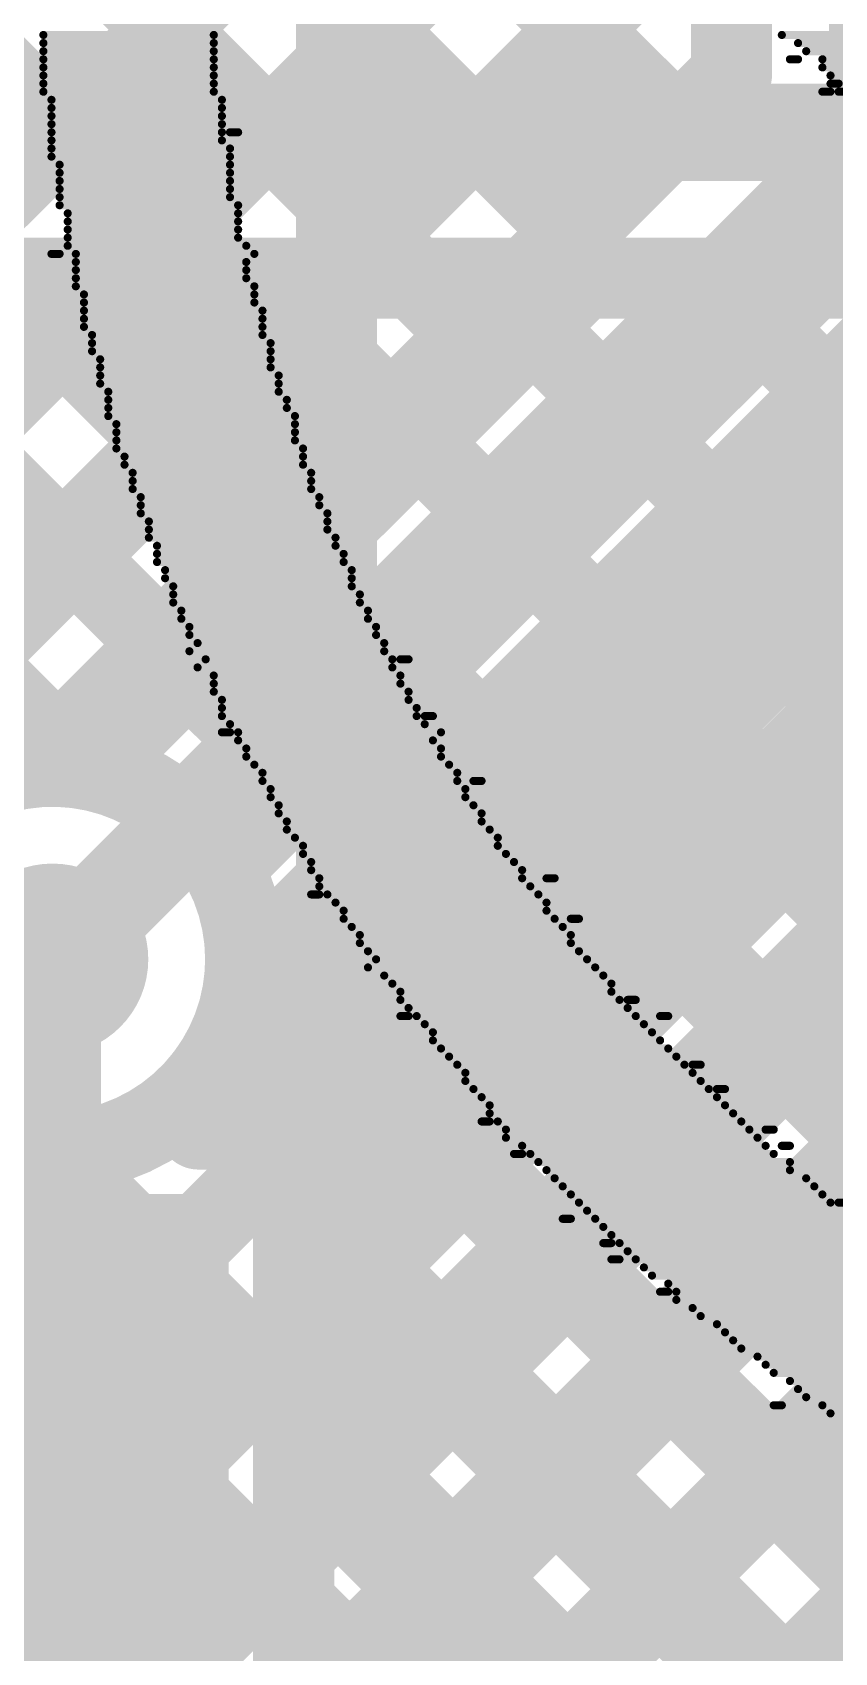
# Model space of a CAD drawing. Header units: millimetres. Extents: x -0.33 to 3.26, y -0.12 to 2.83.
# Drawn here: x 0.5497 to 0.6485, y 0.9025 to 1.1023 of the extents above; entities that cross this region are included whole.
import ezdxf

# ---------------------------------------------------------------- set-up
doc = ezdxf.new("R2010")
doc.units = ezdxf.units.MM
doc.header["$MEASUREMENT"] = 0
for name, color, linetype in [('BottomLayer', 5, 'Continuous'), ('BottomOverlay', 54, 'Continuous'), ('BottomPaste', 16, 'Continuous'), ('BottomSolder', 6, 'Continuous'), ('TopLayer', 1, 'Continuous'), ('TopOverlay', 2, 'Continuous'), ('ViaHoleLayer', 16, 'Continuous')]:
    doc.layers.add(name, color=color, linetype=linetype)

# ---------------------------------------------------------------- blocks, each defined once
blk = doc.blocks.new('PS2801C_1_F3_A_B_4')
at = {"layer": 'BottomLayer'}
blk.add_hatch(color=5, dxfattribs=at).paths.add_polyline_path([(0.23622, 0.06772), (0.31496, 0.06772), (0.31496, 0.03228), (0.23622, 0.03228)])
at = {"layer": 'BottomPaste'}
blk.add_hatch(color=16, dxfattribs=at).paths.add_polyline_path([(0.23622, 0.06772), (0.31496, 0.06772), (0.31496, 0.03228), (0.23622, 0.03228)])
at = {"layer": 'BottomSolder'}
blk.add_hatch(color=6, dxfattribs=at).paths.add_polyline_path([(0.23222, 0.07172), (0.31896, 0.07172), (0.31896, 0.02828), (0.23222, 0.02828)])
at = {"layer": 'BottomOverlay', "const_width": 0.01}
blk.add_lwpolyline([(0.259, 0.085), (0.017, 0.085)], dxfattribs=at)
at = {"layer": 'BottomOverlay', "const_width": 0.005}
blk.add_lwpolyline([(0.2565, 0.085, 1), (0.2615, 0.085, 1)], format="xyb", close=True, dxfattribs=at)

msp = doc.modelspace()

# ---------------------------------------------------------------- hatches: boundary and pattern name
at = {"layer": 'BottomLayer'}
h = msp.add_hatch(color=5, dxfattribs=at)
edge = h.paths.add_edge_path()
edge.add_arc((0.55212, 0.988), 0.01181, 0, 360)
at = {"layer": 'TopLayer'}
h = msp.add_hatch(color=1, dxfattribs=at)
edge = h.paths.add_edge_path()
edge.add_arc((0.55212, 0.988), 0.01181, 0, 360)
at = {"layer": 'ViaHoleLayer'}
h = msp.add_hatch(color=16, dxfattribs=at)
edge = h.paths.add_edge_path()
edge.add_arc((0.55212, 0.988), 0.00591, 0, 360)

# ---------------------------------------------------------------- linework, layer by layer
at = {"layer": 'BottomLayer'}
for points, const_width in [([(0.255, 1.09), (0.96554, 1.09)], 0.012), ([(0.44188, 1.072), (0.96554, 1.072)], 0.01), ([(0.48424, 0.96707), (0.58917, 1.072)], 0.01), ([(0.52038, 1.072), (0.74596, 0.84642)], 0.01), ([(0.53793, 1.04905), (0.56088, 1.072)], 0.01), ([(0.54866, 1.072), (0.7601, 0.86056)], 0.01), ([(0.5568, 1.01135), (0.61745, 1.072)], 0.01), ([(0.57012, 0.9681), (0.67402, 1.072)], 0.01), ([(0.57307, 0.99933), (0.64574, 1.072)], 0.01), ([(0.57662, 0.83318), (0.81544, 1.072)], 0.01), ([(0.57695, 1.072), (0.77425, 0.8747)], 0.01), ([(0.58184, 0.89497), (0.75887, 1.072)], 0.01), ([(0.58184, 0.92325), (0.73059, 1.072)], 0.01), ([(0.58184, 0.95153), (0.7023, 1.072)], 0.01), ([(0.58184, 0.86668), (0.78716, 1.072)], 0.01), ([(0.60523, 1.072), (0.78839, 0.88884)], 0.01), ([(0.63352, 1.072), (0.80253, 0.90299)], 0.01), ([(0.53455, 1.02955), (0.55228, 1.01181)], 0.01), ([(0.55212, 0.9157), (0.55212, 0.988)], 0.012), ([(0.57593, 0.98816), (0.73182, 0.83227)], 0.01), ([(0.57012, 0.96707), (0.57012, 0.97241)], 0.01), ([(0.57012, 0.96707), (0.58184, 0.96707)], 0.01), ([(0.58184, 0.86432), (0.58184, 0.96707)], 0.01), ([(0.58184, 0.95397), (0.71768, 0.81813)], 0.01), ([(0.58184, 0.92569), (0.70353, 0.80399)], 0.01), ([(0.55212, 0.84179), (0.55212, 0.9157)], 0.025)]:
    msp.add_lwpolyline(points, dxfattribs=dict(at, const_width=const_width))
for points, const_width in [([(0.54616, 1.072, 1), (0.55116, 1.072, 1)], 0.005), ([(0.55838, 1.072, 1), (0.56338, 1.072, 1)], 0.005), ([(0.57445, 1.072, 1), (0.57945, 1.072, 1)], 0.005), ([(0.58667, 1.072, 1), (0.59167, 1.072, 1)], 0.005), ([(0.60273, 1.072, 1), (0.60773, 1.072, 1)], 0.005), ([(0.61495, 1.072, 1), (0.61995, 1.072, 1)], 0.005), ([(0.63102, 1.072, 1), (0.63602, 1.072, 1)], 0.005), ([(0.64324, 1.072, 1), (0.64824, 1.072, 1)], 0.005), ([(0.54978, 1.01181, 1), (0.55478, 1.01181, 1)], 0.005), ([(0.5543, 1.01135, 1), (0.5593, 1.01135, 1)], 0.005), ([(0.57057, 0.99933, 1), (0.57557, 0.99933, 1)], 0.005), ([(0.54912, 0.988, 1), (0.55512, 0.988, 1)], 0.006), ([(0.57343, 0.98816, 1), (0.57843, 0.98816, 1)], 0.005), ([(0.57343, 0.988, 1), (0.57843, 0.988, 1)], 0.005), ([(0.57343, 0.988, 1), (0.57843, 0.988, 1)], 0.005), ([(0.56762, 0.97241, 1), (0.57262, 0.97241, 1)], 0.005), ([(0.56762, 0.97241, 1), (0.57262, 0.97241, 1)], 0.005), ([(0.56762, 0.9681, 1), (0.57262, 0.9681, 1)], 0.005), ([(0.56762, 0.96707, 1), (0.57262, 0.96707, 1)], 0.005), ([(0.56762, 0.96707, 1), (0.57262, 0.96707, 1)], 0.005), ([(0.57934, 0.96707, 1), (0.58434, 0.96707, 1)], 0.005), ([(0.57934, 0.96707, 1), (0.58434, 0.96707, 1)], 0.005), ([(0.57934, 0.95397, 1), (0.58434, 0.95397, 1)], 0.005), ([(0.57934, 0.95153, 1), (0.58434, 0.95153, 1)], 0.005), ([(0.57934, 0.92569, 1), (0.58434, 0.92569, 1)], 0.005), ([(0.54587, 0.9157, 1), (0.55837, 0.9157, 1)], 0.0125), ([(0.57934, 0.92325, 1), (0.58434, 0.92325, 1)], 0.005), ([(0.54912, 0.9157, 1), (0.55512, 0.9157, 1)], 0.006)]:
    msp.add_lwpolyline(points, format="xyb", close=True, dxfattribs=dict(at, const_width=const_width))
at = {"layer": 'BottomLayer', "const_width": 0.01}
for points in [[(0.53412, 0.97241, -1.440035), (0.57593, 0.988)], [(0.57593, 0.988, -0.18034), (0.57012, 0.97241)]]:
    msp.add_lwpolyline(points, format="xyb", dxfattribs=at)
at = {"layer": 'TopLayer'}
for points, const_width in [([(0.6538, 1.08967), (0.6538, 1.4903)], 0.012), ([(0.6358, 1.09713), (0.6358, 1.47471)], 0.01), ([(0.57575, 0.98504), (0.923, 1.33229)], 0.01), ([(0.502, 0.88584), (0.923, 1.30684)], 0.01), ([(0.502, 0.86038), (0.923, 1.28138)], 0.01), ([(0.502, 0.83493), (0.923, 1.25593)], 0.01), ([(0.502, 0.80947), (0.923, 1.23047)], 0.01), ([(0.502, 0.78401), (0.923, 1.20501)], 0.01), ([(0.5329, 1.09493), (0.6358, 1.19782)], 0.01), ([(0.5329, 1.18675), (0.62916, 1.09049)], 0.01), ([(0.502, 0.75856), (0.92752, 1.18407)], 0.01), ([(0.5329, 1.06947), (0.6358, 1.17237)], 0.01), ([(0.5329, 1.16129), (0.61643, 1.07777)], 0.01), ([(0.53793, 1.04905), (0.6358, 1.14691)], 0.01), ([(0.5329, 1.13584), (0.6037, 1.06504)], 0.01), ([(0.502, 0.98766), (0.6358, 1.12146)], 0.01), ([(0.5329, 1.11038), (0.59098, 1.05231)], 0.01), ([(0.55042, 1.01175), (0.6358, 1.09713)], 0.01), ([(0.55212, 0.988), (0.6538, 1.08967)], 0.012), ([(0.5329, 1.08493), (0.57825, 1.03958)], 0.01), ([(0.57587, 0.98629), (0.6665, 1.07692)], 0.01), ([(0.5329, 1.05947), (0.56552, 1.02685)], 0.01), ([(0.64189, 1.05231), (1.0657, 0.6285)], 0.01), ([(0.62916, 1.03958), (1.04024, 0.6285)], 0.01), ([(0.53563, 1.03129), (0.55279, 1.01413)], 0.01), ([(0.61643, 1.02685), (1.01479, 0.6285)], 0.01), ([(0.6037, 1.01413), (0.98933, 0.6285)], 0.01), ([(0.59098, 1.0014), (0.96387, 0.6285)], 0.01), ([(0.502, 0.98855), (0.86205, 0.6285)], 0.01), ([(0.57825, 0.98867), (0.93842, 0.6285)], 0.01), ([(0.56962, 0.97185), (0.91296, 0.6285)], 0.01), ([(0.502, 0.91129), (0.55508, 0.96437)], 0.01), ([(0.55182, 0.96419), (0.88751, 0.6285)], 0.01), ([(0.502, 0.96309), (0.84229, 0.6228)], 0.01)]:
    msp.add_lwpolyline(points, dxfattribs=dict(at, const_width=const_width))
for points, const_width in [([(0.6333, 1.09713, 1), (0.6383, 1.09713, 1)], 0.005), ([(0.6333, 1.09713, 1), (0.6383, 1.09713, 1)], 0.005), ([(0.62666, 1.09049, 1), (0.63166, 1.09049, 1)], 0.005), ([(0.6508, 1.08967, 1), (0.6568, 1.08967, 1)], 0.006), ([(0.6508, 1.08967, 1), (0.6568, 1.08967, 1)], 0.006), ([(0.61393, 1.07777, 1), (0.61893, 1.07777, 1)], 0.005), ([(0.6012, 1.06504, 1), (0.6062, 1.06504, 1)], 0.005), ([(0.58848, 1.05231, 1), (0.59348, 1.05231, 1)], 0.005), ([(0.63939, 1.05231, 1), (0.64439, 1.05231, 1)], 0.005), ([(0.57575, 1.03958, 1), (0.58075, 1.03958, 1)], 0.005), ([(0.62666, 1.03958, 1), (0.63166, 1.03958, 1)], 0.005), ([(0.56302, 1.02685, 1), (0.56802, 1.02685, 1)], 0.005), ([(0.61393, 1.02685, 1), (0.61893, 1.02685, 1)], 0.005), ([(0.55029, 1.01413, 1), (0.55529, 1.01413, 1)], 0.005), ([(0.6012, 1.01413, 1), (0.6062, 1.01413, 1)], 0.005), ([(0.54792, 1.01175, 1), (0.55292, 1.01175, 1)], 0.005), ([(0.54792, 1.01175, 1), (0.55292, 1.01175, 1)], 0.005), ([(0.58848, 1.0014, 1), (0.59348, 1.0014, 1)], 0.005), ([(0.54912, 0.988, 1), (0.55512, 0.988, 1)], 0.006), ([(0.57575, 0.98867, 1), (0.58075, 0.98867, 1)], 0.005), ([(0.57337, 0.98629, 1), (0.57837, 0.98629, 1)], 0.005), ([(0.57337, 0.98629, 1), (0.57837, 0.98629, 1)], 0.005), ([(0.57325, 0.98504, 1), (0.57825, 0.98504, 1)], 0.005), ([(0.56712, 0.97185, 1), (0.57212, 0.97185, 1)], 0.005), ([(0.54932, 0.96419, 1), (0.55432, 0.96419, 1)], 0.005), ([(0.55258, 0.96437, 1), (0.55758, 0.96437, 1)], 0.005)]:
    msp.add_lwpolyline(points, format="xyb", close=True, dxfattribs=dict(at, const_width=const_width))
at = {"layer": 'TopLayer', "const_width": 0.01}
msp.add_lwpolyline([(0.57587, 0.98629, -2.1888), (0.55042, 1.01175)], format="xyb", dxfattribs=at)
at = {"layer": 'TopOverlay', "const_width": 0.001}
for points in [[(0.551, 1.102), (0.572, 1.102)], [(0.551, 1.101), (0.572, 1.101)], [(0.642, 1.102), (0.801, 1.102)], [(0.644, 1.101), (0.801, 1.101)], [(0.551, 1.1), (0.572, 1.1)], [(0.551, 1.099), (0.572, 1.099)], [(0.643, 1.099), (0.644, 1.099)], [(0.645, 1.1), (0.8, 1.1)], [(0.647, 1.099), (0.799, 1.099)], [(0.551, 1.098), (0.572, 1.098)], [(0.551, 1.097), (0.572, 1.097)], [(0.647, 1.098), (0.798, 1.098)], [(0.648, 1.097), (0.798, 1.097)], [(0.551, 1.096), (0.572, 1.096)], [(0.551, 1.095), (0.572, 1.095)], [(0.647, 1.095), (0.648, 1.095)], [(0.648, 1.096), (0.649, 1.096)], [(0.649, 1.095), (0.65, 1.095)], [(0.552, 1.094), (0.573, 1.094)], [(0.552, 1.093), (0.573, 1.093)], [(0.552, 1.092), (0.573, 1.092)], [(0.552, 1.091), (0.573, 1.091)], [(0.552, 1.09), (0.573, 1.09)], [(0.552, 1.089), (0.573, 1.089)], [(0.574, 1.09), (0.575, 1.09)], [(0.552, 1.088), (0.574, 1.088)], [(0.552, 1.087), (0.574, 1.087)], [(0.553, 1.086), (0.574, 1.086)], [(0.553, 1.085), (0.574, 1.085)], [(0.553, 1.084), (0.574, 1.084)], [(0.553, 1.083), (0.574, 1.083)], [(0.553, 1.082), (0.574, 1.082)], [(0.553, 1.081), (0.575, 1.081)], [(0.554, 1.08), (0.575, 1.08)], [(0.554, 1.079), (0.575, 1.079)], [(0.554, 1.078), (0.575, 1.078)], [(0.554, 1.077), (0.575, 1.077)], [(0.552, 1.075), (0.553, 1.075)], [(0.554, 1.076), (0.576, 1.076)], [(0.555, 1.075), (0.577, 1.075)], [(0.555, 1.074), (0.576, 1.074)], [(0.555, 1.073), (0.576, 1.073)], [(0.555, 1.072), (0.576, 1.072)], [(0.555, 1.071), (0.577, 1.071)], [(0.556, 1.07), (0.577, 1.07)], [(0.556, 1.069), (0.577, 1.069)], [(0.556, 1.068), (0.578, 1.068)], [(0.556, 1.067), (0.578, 1.067)], [(0.556, 1.066), (0.578, 1.066)], [(0.557, 1.065), (0.578, 1.065)], [(0.557, 1.064), (0.579, 1.064)], [(0.557, 1.063), (0.579, 1.063)], [(0.558, 1.062), (0.579, 1.062)], [(0.558, 1.061), (0.579, 1.061)], [(0.558, 1.06), (0.58, 1.06)], [(0.558, 1.059), (0.58, 1.059)], [(0.559, 1.058), (0.58, 1.058)], [(0.559, 1.057), (0.581, 1.057)], [(0.559, 1.056), (0.581, 1.056)], [(0.559, 1.055), (0.582, 1.055)], [(0.56, 1.054), (0.582, 1.054)], [(0.56, 1.053), (0.582, 1.053)], [(0.56, 1.052), (0.582, 1.052)], [(0.56, 1.051), (0.583, 1.051)], [(0.561, 1.05), (0.583, 1.05)], [(0.561, 1.049), (0.583, 1.049)], [(0.562, 1.048), (0.584, 1.048)], [(0.562, 1.047), (0.584, 1.047)], [(0.562, 1.046), (0.584, 1.046)], [(0.563, 1.045), (0.585, 1.045)], [(0.563, 1.044), (0.585, 1.044)], [(0.563, 1.043), (0.586, 1.043)], [(0.564, 1.042), (0.586, 1.042)], [(0.564, 1.041), (0.586, 1.041)], [(0.564, 1.04), (0.587, 1.04)], [(0.565, 1.039), (0.587, 1.039)], [(0.565, 1.038), (0.588, 1.038)], [(0.565, 1.037), (0.588, 1.037)], [(0.566, 1.036), (0.589, 1.036)], [(0.566, 1.035), (0.589, 1.035)], [(0.567, 1.034), (0.589, 1.034)], [(0.567, 1.033), (0.59, 1.033)], [(0.567, 1.032), (0.59, 1.032)], [(0.568, 1.031), (0.591, 1.031)], [(0.568, 1.03), (0.591, 1.03)], [(0.569, 1.029), (0.592, 1.029)], [(0.569, 1.028), (0.592, 1.028)], [(0.57, 1.027), (0.593, 1.027)], [(0.569, 1.026), (0.593, 1.026)], [(0.571, 1.025), (0.594, 1.025)], [(0.595, 1.025), (0.596, 1.025)], [(0.57, 1.024), (0.594, 1.024)], [(0.572, 1.023), (0.595, 1.023)], [(0.572, 1.022), (0.595, 1.022)], [(0.572, 1.021), (0.596, 1.021)], [(0.573, 1.02), (0.596, 1.02)], [(0.573, 1.019), (0.597, 1.019)], [(0.573, 1.018), (0.597, 1.018)], [(0.574, 1.017), (0.598, 1.017)], [(0.598, 1.018), (0.599, 1.018)], [(0.573, 1.016), (0.574, 1.016)], [(0.575, 1.016), (0.6, 1.016)], [(0.575, 1.015), (0.599, 1.015)], [(0.576, 1.014), (0.6, 1.014)], [(0.576, 1.013), (0.6, 1.013)], [(0.577, 1.012), (0.601, 1.012)], [(0.578, 1.011), (0.602, 1.011)], [(0.578, 1.01), (0.602, 1.01)], [(0.579, 1.009), (0.603, 1.009)], [(0.604, 1.01), (0.605, 1.01)], [(0.579, 1.008), (0.603, 1.008)], [(0.58, 1.007), (0.604, 1.007)], [(0.58, 1.006), (0.605, 1.006)], [(0.581, 1.005), (0.605, 1.005)], [(0.581, 1.004), (0.606, 1.004)], [(0.582, 1.003), (0.607, 1.003)], [(0.583, 1.002), (0.607, 1.002)], [(0.583, 1.001), (0.608, 1.001)], [(0.584, 1), (0.609, 1)], [(0.584, 0.999), (0.61, 0.999)], [(0.585, 0.998), (0.61, 0.998)], [(0.585, 0.997), (0.611, 0.997)], [(0.613, 0.998), (0.614, 0.998)], [(0.584, 0.996), (0.585, 0.996)], [(0.586, 0.996), (0.612, 0.996)], [(0.587, 0.995), (0.613, 0.995)], [(0.588, 0.994), (0.613, 0.994)], [(0.588, 0.993), (0.614, 0.993)], [(0.616, 0.993), (0.617, 0.993)], [(0.589, 0.992), (0.615, 0.992)], [(0.59, 0.991), (0.616, 0.991)], [(0.59, 0.99), (0.616, 0.99)], [(0.591, 0.989), (0.617, 0.989)], [(0.591, 0.987), (0.619, 0.987)], [(0.592, 0.988), (0.618, 0.988)], [(0.593, 0.986), (0.62, 0.986)], [(0.594, 0.985), (0.621, 0.985)], [(0.595, 0.984), (0.621, 0.984)], [(0.595, 0.983), (0.622, 0.983)], [(0.623, 0.983), (0.624, 0.983)], [(0.595, 0.981), (0.596, 0.981)], [(0.596, 0.982), (0.623, 0.982)], [(0.597, 0.981), (0.624, 0.981)], [(0.627, 0.981), (0.628, 0.981)], [(0.598, 0.98), (0.625, 0.98)], [(0.599, 0.979), (0.626, 0.979)], [(0.599, 0.978), (0.627, 0.978)], [(0.6, 0.977), (0.628, 0.977)], [(0.601, 0.976), (0.629, 0.976)], [(0.602, 0.975), (0.63, 0.975)], [(0.631, 0.975), (0.632, 0.975)], [(0.603, 0.974), (0.631, 0.974)], [(0.603, 0.973), (0.632, 0.973)], [(0.604, 0.972), (0.633, 0.972)], [(0.605, 0.971), (0.634, 0.971)], [(0.634, 0.972), (0.635, 0.972)], [(0.606, 0.97), (0.635, 0.97)], [(0.606, 0.969), (0.636, 0.969)], [(0.605, 0.968), (0.606, 0.968)], [(0.607, 0.968), (0.637, 0.968)], [(0.608, 0.967), (0.638, 0.967)], [(0.64, 0.967), (0.641, 0.967)], [(0.608, 0.966), (0.639, 0.966)], [(0.61, 0.965), (0.64, 0.965)], [(0.642, 0.965), (0.643, 0.965)], [(0.609, 0.964), (0.61, 0.964)], [(0.611, 0.964), (0.641, 0.964)], [(0.612, 0.963), (0.643, 0.963)], [(0.613, 0.962), (0.643, 0.962)], [(0.614, 0.961), (0.645, 0.961)], [(0.615, 0.96), (0.646, 0.96)], [(0.616, 0.959), (0.647, 0.959)], [(0.617, 0.958), (0.648, 0.958)], [(0.618, 0.957), (0.65, 0.957)], [(0.649, 0.958), (0.65, 0.958)], [(0.615, 0.956), (0.616, 0.956)], [(0.619, 0.956), (0.651, 0.956)], [(0.62, 0.955), (0.652, 0.955)], [(0.62, 0.953), (0.621, 0.953)], [(0.621, 0.954), (0.654, 0.954)], [(0.622, 0.953), (0.655, 0.953)], [(0.621, 0.951), (0.622, 0.951)], [(0.623, 0.952), (0.656, 0.952)], [(0.624, 0.951), (0.658, 0.951)], [(0.625, 0.95), (0.659, 0.95)], [(0.626, 0.949), (0.66, 0.949)], [(0.627, 0.947), (0.628, 0.947)], [(0.628, 0.948), (0.662, 0.948)], [(0.629, 0.947), (0.663, 0.947)], [(0.629, 0.946), (0.665, 0.946)], [(0.631, 0.945), (0.667, 0.945)], [(0.632, 0.944), (0.669, 0.944)], [(0.634, 0.943), (0.67, 0.943)], [(0.635, 0.942), (0.671, 0.942)], [(0.636, 0.941), (0.673, 0.941)], [(0.637, 0.94), (0.675, 0.94)], [(0.639, 0.939), (0.677, 0.939)], [(0.64, 0.938), (0.678, 0.938)], [(0.641, 0.937), (0.68, 0.937)], [(0.643, 0.936), (0.683, 0.936)], [(0.644, 0.935), (0.684, 0.935)], [(0.641, 0.933), (0.642, 0.933)], [(0.645, 0.934), (0.686, 0.934)], [(0.647, 0.933), (0.688, 0.933)], [(0.648, 0.932), (0.69, 0.932)]]:
    msp.add_lwpolyline(points, dxfattribs=at)
at = {"layer": 'TopOverlay', "const_width": 0.0005}
for points in [[(0.55075, 1.102, 1), (0.55125, 1.102, 1)], [(0.55075, 1.101, 1), (0.55125, 1.101, 1)], [(0.57175, 1.102, 1), (0.57225, 1.102, 1)], [(0.57175, 1.101, 1), (0.57225, 1.101, 1)], [(0.64175, 1.102, 1), (0.64225, 1.102, 1)], [(0.64375, 1.101, 1), (0.64425, 1.101, 1)], [(0.55075, 1.1, 1), (0.55125, 1.1, 1)], [(0.55075, 1.099, 1), (0.55125, 1.099, 1)], [(0.57175, 1.1, 1), (0.57225, 1.1, 1)], [(0.57175, 1.099, 1), (0.57225, 1.099, 1)], [(0.64275, 1.099, 1), (0.64325, 1.099, 1)], [(0.64375, 1.099, 1), (0.64425, 1.099, 1)], [(0.64475, 1.1, 1), (0.64525, 1.1, 1)], [(0.64675, 1.099, 1), (0.64725, 1.099, 1)], [(0.55075, 1.098, 1), (0.55125, 1.098, 1)], [(0.55075, 1.097, 1), (0.55125, 1.097, 1)], [(0.57175, 1.098, 1), (0.57225, 1.098, 1)], [(0.57175, 1.097, 1), (0.57225, 1.097, 1)], [(0.64675, 1.098, 1), (0.64725, 1.098, 1)], [(0.64775, 1.097, 1), (0.64825, 1.097, 1)], [(0.55075, 1.096, 1), (0.55125, 1.096, 1)], [(0.55075, 1.095, 1), (0.55125, 1.095, 1)], [(0.57175, 1.096, 1), (0.57225, 1.096, 1)], [(0.57175, 1.095, 1), (0.57225, 1.095, 1)], [(0.64675, 1.095, 1), (0.64725, 1.095, 1)], [(0.64775, 1.096, 1), (0.64825, 1.096, 1)], [(0.64775, 1.095, 1), (0.64825, 1.095, 1)], [(0.64875, 1.096, 1), (0.64925, 1.096, 1)], [(0.64875, 1.095, 1), (0.64925, 1.095, 1)], [(0.55175, 1.094, 1), (0.55225, 1.094, 1)], [(0.55175, 1.093, 1), (0.55225, 1.093, 1)], [(0.57275, 1.094, 1), (0.57325, 1.094, 1)], [(0.57275, 1.093, 1), (0.57325, 1.093, 1)], [(0.55175, 1.092, 1), (0.55225, 1.092, 1)], [(0.55175, 1.091, 1), (0.55225, 1.091, 1)], [(0.57275, 1.092, 1), (0.57325, 1.092, 1)], [(0.57275, 1.091, 1), (0.57325, 1.091, 1)], [(0.55175, 1.09, 1), (0.55225, 1.09, 1)], [(0.55175, 1.089, 1), (0.55225, 1.089, 1)], [(0.57275, 1.09, 1), (0.57325, 1.09, 1)], [(0.57275, 1.089, 1), (0.57325, 1.089, 1)], [(0.57375, 1.09, 1), (0.57425, 1.09, 1)], [(0.57475, 1.09, 1), (0.57525, 1.09, 1)], [(0.55175, 1.088, 1), (0.55225, 1.088, 1)], [(0.55175, 1.087, 1), (0.55225, 1.087, 1)], [(0.57375, 1.088, 1), (0.57425, 1.088, 1)], [(0.57375, 1.087, 1), (0.57425, 1.087, 1)], [(0.55275, 1.086, 1), (0.55325, 1.086, 1)], [(0.55275, 1.085, 1), (0.55325, 1.085, 1)], [(0.57375, 1.086, 1), (0.57425, 1.086, 1)], [(0.57375, 1.085, 1), (0.57425, 1.085, 1)], [(0.55275, 1.084, 1), (0.55325, 1.084, 1)], [(0.55275, 1.083, 1), (0.55325, 1.083, 1)], [(0.57375, 1.084, 1), (0.57425, 1.084, 1)], [(0.57375, 1.083, 1), (0.57425, 1.083, 1)], [(0.55275, 1.082, 1), (0.55325, 1.082, 1)], [(0.55275, 1.081, 1), (0.55325, 1.081, 1)], [(0.57375, 1.082, 1), (0.57425, 1.082, 1)], [(0.57475, 1.081, 1), (0.57525, 1.081, 1)], [(0.55375, 1.08, 1), (0.55425, 1.08, 1)], [(0.55375, 1.079, 1), (0.55425, 1.079, 1)], [(0.57475, 1.08, 1), (0.57525, 1.08, 1)], [(0.57475, 1.079, 1), (0.57525, 1.079, 1)], [(0.55375, 1.078, 1), (0.55425, 1.078, 1)], [(0.55375, 1.077, 1), (0.55425, 1.077, 1)], [(0.57475, 1.078, 1), (0.57525, 1.078, 1)], [(0.57475, 1.077, 1), (0.57525, 1.077, 1)], [(0.55175, 1.075, 1), (0.55225, 1.075, 1)], [(0.55275, 1.075, 1), (0.55325, 1.075, 1)], [(0.55375, 1.076, 1), (0.55425, 1.076, 1)], [(0.55475, 1.075, 1), (0.55525, 1.075, 1)], [(0.57575, 1.076, 1), (0.57625, 1.076, 1)], [(0.57675, 1.075, 1), (0.57725, 1.075, 1)], [(0.55475, 1.074, 1), (0.55525, 1.074, 1)], [(0.55475, 1.073, 1), (0.55525, 1.073, 1)], [(0.57575, 1.074, 1), (0.57625, 1.074, 1)], [(0.57575, 1.073, 1), (0.57625, 1.073, 1)], [(0.55475, 1.072, 1), (0.55525, 1.072, 1)], [(0.55475, 1.071, 1), (0.55525, 1.071, 1)], [(0.57575, 1.072, 1), (0.57625, 1.072, 1)], [(0.57675, 1.071, 1), (0.57725, 1.071, 1)], [(0.55575, 1.07, 1), (0.55625, 1.07, 1)], [(0.55575, 1.069, 1), (0.55625, 1.069, 1)], [(0.57675, 1.07, 1), (0.57725, 1.07, 1)], [(0.57675, 1.069, 1), (0.57725, 1.069, 1)], [(0.55575, 1.068, 1), (0.55625, 1.068, 1)], [(0.55575, 1.067, 1), (0.55625, 1.067, 1)], [(0.57775, 1.068, 1), (0.57825, 1.068, 1)], [(0.57775, 1.067, 1), (0.57825, 1.067, 1)], [(0.55575, 1.066, 1), (0.55625, 1.066, 1)], [(0.55675, 1.065, 1), (0.55725, 1.065, 1)], [(0.57775, 1.066, 1), (0.57825, 1.066, 1)], [(0.57775, 1.065, 1), (0.57825, 1.065, 1)], [(0.55675, 1.064, 1), (0.55725, 1.064, 1)], [(0.55675, 1.063, 1), (0.55725, 1.063, 1)], [(0.57875, 1.064, 1), (0.57925, 1.064, 1)], [(0.57875, 1.063, 1), (0.57925, 1.063, 1)], [(0.55775, 1.062, 1), (0.55825, 1.062, 1)], [(0.55775, 1.061, 1), (0.55825, 1.061, 1)], [(0.57875, 1.062, 1), (0.57925, 1.062, 1)], [(0.57875, 1.061, 1), (0.57925, 1.061, 1)], [(0.55775, 1.06, 1), (0.55825, 1.06, 1)], [(0.55775, 1.059, 1), (0.55825, 1.059, 1)], [(0.57975, 1.06, 1), (0.58025, 1.06, 1)], [(0.57975, 1.059, 1), (0.58025, 1.059, 1)], [(0.55875, 1.058, 1), (0.55925, 1.058, 1)], [(0.55875, 1.057, 1), (0.55925, 1.057, 1)], [(0.57975, 1.058, 1), (0.58025, 1.058, 1)], [(0.58075, 1.057, 1), (0.58125, 1.057, 1)], [(0.55875, 1.056, 1), (0.55925, 1.056, 1)], [(0.55875, 1.055, 1), (0.55925, 1.055, 1)], [(0.58075, 1.056, 1), (0.58125, 1.056, 1)], [(0.58175, 1.055, 1), (0.58225, 1.055, 1)], [(0.55975, 1.054, 1), (0.56025, 1.054, 1)], [(0.55975, 1.053, 1), (0.56025, 1.053, 1)], [(0.58175, 1.054, 1), (0.58225, 1.054, 1)], [(0.58175, 1.053, 1), (0.58225, 1.053, 1)], [(0.55975, 1.052, 1), (0.56025, 1.052, 1)], [(0.55975, 1.051, 1), (0.56025, 1.051, 1)], [(0.58175, 1.052, 1), (0.58225, 1.052, 1)], [(0.58275, 1.051, 1), (0.58325, 1.051, 1)], [(0.56075, 1.05, 1), (0.56125, 1.05, 1)], [(0.56075, 1.049, 1), (0.56125, 1.049, 1)], [(0.58275, 1.05, 1), (0.58325, 1.05, 1)], [(0.58275, 1.049, 1), (0.58325, 1.049, 1)], [(0.56175, 1.048, 1), (0.56225, 1.048, 1)], [(0.56175, 1.047, 1), (0.56225, 1.047, 1)], [(0.58375, 1.048, 1), (0.58425, 1.048, 1)], [(0.58375, 1.047, 1), (0.58425, 1.047, 1)], [(0.56175, 1.046, 1), (0.56225, 1.046, 1)], [(0.56275, 1.045, 1), (0.56325, 1.045, 1)], [(0.58375, 1.046, 1), (0.58425, 1.046, 1)], [(0.58475, 1.045, 1), (0.58525, 1.045, 1)], [(0.56275, 1.044, 1), (0.56325, 1.044, 1)], [(0.56275, 1.043, 1), (0.56325, 1.043, 1)], [(0.58475, 1.044, 1), (0.58525, 1.044, 1)], [(0.58575, 1.043, 1), (0.58625, 1.043, 1)], [(0.56375, 1.042, 1), (0.56425, 1.042, 1)], [(0.56375, 1.041, 1), (0.56425, 1.041, 1)], [(0.58575, 1.042, 1), (0.58625, 1.042, 1)], [(0.58575, 1.041, 1), (0.58625, 1.041, 1)], [(0.56375, 1.04, 1), (0.56425, 1.04, 1)], [(0.56475, 1.039, 1), (0.56525, 1.039, 1)], [(0.58675, 1.04, 1), (0.58725, 1.04, 1)], [(0.58675, 1.039, 1), (0.58725, 1.039, 1)], [(0.56475, 1.038, 1), (0.56525, 1.038, 1)], [(0.56475, 1.037, 1), (0.56525, 1.037, 1)], [(0.58775, 1.038, 1), (0.58825, 1.038, 1)], [(0.58775, 1.037, 1), (0.58825, 1.037, 1)], [(0.56575, 1.036, 1), (0.56625, 1.036, 1)], [(0.56575, 1.035, 1), (0.56625, 1.035, 1)], [(0.58875, 1.036, 1), (0.58925, 1.036, 1)], [(0.58875, 1.035, 1), (0.58925, 1.035, 1)], [(0.56675, 1.034, 1), (0.56725, 1.034, 1)], [(0.56675, 1.033, 1), (0.56725, 1.033, 1)], [(0.58875, 1.034, 1), (0.58925, 1.034, 1)], [(0.58975, 1.033, 1), (0.59025, 1.033, 1)], [(0.56675, 1.032, 1), (0.56725, 1.032, 1)], [(0.56775, 1.031, 1), (0.56825, 1.031, 1)], [(0.58975, 1.032, 1), (0.59025, 1.032, 1)], [(0.59075, 1.031, 1), (0.59125, 1.031, 1)], [(0.56775, 1.03, 1), (0.56825, 1.03, 1)], [(0.56875, 1.029, 1), (0.56925, 1.029, 1)], [(0.59075, 1.03, 1), (0.59125, 1.03, 1)], [(0.59175, 1.029, 1), (0.59225, 1.029, 1)], [(0.56875, 1.028, 1), (0.56925, 1.028, 1)], [(0.56975, 1.027, 1), (0.57025, 1.027, 1)], [(0.59175, 1.028, 1), (0.59225, 1.028, 1)], [(0.59275, 1.027, 1), (0.59325, 1.027, 1)], [(0.56875, 1.026, 1), (0.56925, 1.026, 1)], [(0.57075, 1.025, 1), (0.57125, 1.025, 1)], [(0.59275, 1.026, 1), (0.59325, 1.026, 1)], [(0.59375, 1.025, 1), (0.59425, 1.025, 1)], [(0.59475, 1.025, 1), (0.59525, 1.025, 1)], [(0.59575, 1.025, 1), (0.59625, 1.025, 1)], [(0.56975, 1.024, 1), (0.57025, 1.024, 1)], [(0.57175, 1.023, 1), (0.57225, 1.023, 1)], [(0.59375, 1.024, 1), (0.59425, 1.024, 1)], [(0.59475, 1.023, 1), (0.59525, 1.023, 1)], [(0.57175, 1.022, 1), (0.57225, 1.022, 1)], [(0.57175, 1.021, 1), (0.57225, 1.021, 1)], [(0.59475, 1.022, 1), (0.59525, 1.022, 1)], [(0.59575, 1.021, 1), (0.59625, 1.021, 1)], [(0.57275, 1.02, 1), (0.57325, 1.02, 1)], [(0.57275, 1.019, 1), (0.57325, 1.019, 1)], [(0.59575, 1.02, 1), (0.59625, 1.02, 1)], [(0.59675, 1.019, 1), (0.59725, 1.019, 1)], [(0.57275, 1.018, 1), (0.57325, 1.018, 1)], [(0.57375, 1.017, 1), (0.57425, 1.017, 1)], [(0.59675, 1.018, 1), (0.59725, 1.018, 1)], [(0.59775, 1.018, 1), (0.59825, 1.018, 1)], [(0.59775, 1.017, 1), (0.59825, 1.017, 1)], [(0.59875, 1.018, 1), (0.59925, 1.018, 1)], [(0.57275, 1.016, 1), (0.57325, 1.016, 1)], [(0.57375, 1.016, 1), (0.57425, 1.016, 1)], [(0.57475, 1.016, 1), (0.57525, 1.016, 1)], [(0.57475, 1.015, 1), (0.57525, 1.015, 1)], [(0.59875, 1.015, 1), (0.59925, 1.015, 1)], [(0.59975, 1.016, 1), (0.60025, 1.016, 1)], [(0.57575, 1.014, 1), (0.57625, 1.014, 1)], [(0.57575, 1.013, 1), (0.57625, 1.013, 1)], [(0.59975, 1.014, 1), (0.60025, 1.014, 1)], [(0.59975, 1.013, 1), (0.60025, 1.013, 1)], [(0.57675, 1.012, 1), (0.57725, 1.012, 1)], [(0.57775, 1.011, 1), (0.57825, 1.011, 1)], [(0.60075, 1.012, 1), (0.60125, 1.012, 1)], [(0.60175, 1.011, 1), (0.60225, 1.011, 1)], [(0.57775, 1.01, 1), (0.57825, 1.01, 1)], [(0.57875, 1.009, 1), (0.57925, 1.009, 1)], [(0.60175, 1.01, 1), (0.60225, 1.01, 1)], [(0.60275, 1.009, 1), (0.60325, 1.009, 1)], [(0.60375, 1.01, 1), (0.60425, 1.01, 1)], [(0.60475, 1.01, 1), (0.60525, 1.01, 1)], [(0.57875, 1.008, 1), (0.57925, 1.008, 1)], [(0.57975, 1.007, 1), (0.58025, 1.007, 1)], [(0.60275, 1.008, 1), (0.60325, 1.008, 1)], [(0.60375, 1.007, 1), (0.60425, 1.007, 1)], [(0.57975, 1.006, 1), (0.58025, 1.006, 1)], [(0.58075, 1.005, 1), (0.58125, 1.005, 1)], [(0.60475, 1.006, 1), (0.60525, 1.006, 1)], [(0.60475, 1.005, 1), (0.60525, 1.005, 1)], [(0.58075, 1.004, 1), (0.58125, 1.004, 1)], [(0.58175, 1.003, 1), (0.58225, 1.003, 1)], [(0.60575, 1.004, 1), (0.60625, 1.004, 1)], [(0.60675, 1.003, 1), (0.60725, 1.003, 1)], [(0.58275, 1.002, 1), (0.58325, 1.002, 1)], [(0.58275, 1.001, 1), (0.58325, 1.001, 1)], [(0.60675, 1.002, 1), (0.60725, 1.002, 1)], [(0.60775, 1.001, 1), (0.60825, 1.001, 1)], [(0.58375, 1, 1), (0.58425, 1, 1)], [(0.58375, 0.999, 1), (0.58425, 0.999, 1)], [(0.60875, 1, 1), (0.60925, 1, 1)], [(0.60975, 0.999, 1), (0.61025, 0.999, 1)], [(0.58475, 0.998, 1), (0.58525, 0.998, 1)], [(0.58475, 0.997, 1), (0.58525, 0.997, 1)], [(0.60975, 0.998, 1), (0.61025, 0.998, 1)], [(0.61075, 0.997, 1), (0.61125, 0.997, 1)], [(0.61275, 0.998, 1), (0.61325, 0.998, 1)], [(0.61375, 0.998, 1), (0.61425, 0.998, 1)], [(0.58375, 0.996, 1), (0.58425, 0.996, 1)], [(0.58475, 0.996, 1), (0.58525, 0.996, 1)], [(0.58575, 0.996, 1), (0.58625, 0.996, 1)], [(0.58675, 0.995, 1), (0.58725, 0.995, 1)], [(0.61175, 0.996, 1), (0.61225, 0.996, 1)], [(0.61275, 0.995, 1), (0.61325, 0.995, 1)], [(0.58775, 0.994, 1), (0.58825, 0.994, 1)], [(0.58775, 0.993, 1), (0.58825, 0.993, 1)], [(0.61275, 0.994, 1), (0.61325, 0.994, 1)], [(0.61375, 0.993, 1), (0.61425, 0.993, 1)], [(0.61575, 0.993, 1), (0.61625, 0.993, 1)], [(0.61675, 0.993, 1), (0.61725, 0.993, 1)], [(0.58875, 0.992, 1), (0.58925, 0.992, 1)], [(0.58975, 0.991, 1), (0.59025, 0.991, 1)], [(0.61475, 0.992, 1), (0.61525, 0.992, 1)], [(0.61575, 0.991, 1), (0.61625, 0.991, 1)], [(0.58975, 0.99, 1), (0.59025, 0.99, 1)], [(0.59075, 0.989, 1), (0.59125, 0.989, 1)], [(0.61575, 0.99, 1), (0.61625, 0.99, 1)], [(0.61675, 0.989, 1), (0.61725, 0.989, 1)], [(0.59075, 0.987, 1), (0.59125, 0.987, 1)], [(0.59175, 0.988, 1), (0.59225, 0.988, 1)], [(0.61775, 0.988, 1), (0.61825, 0.988, 1)], [(0.61875, 0.987, 1), (0.61925, 0.987, 1)], [(0.59275, 0.986, 1), (0.59325, 0.986, 1)], [(0.59375, 0.985, 1), (0.59425, 0.985, 1)], [(0.61975, 0.986, 1), (0.62025, 0.986, 1)], [(0.62075, 0.985, 1), (0.62125, 0.985, 1)], [(0.59475, 0.984, 1), (0.59525, 0.984, 1)], [(0.59475, 0.983, 1), (0.59525, 0.983, 1)], [(0.62075, 0.984, 1), (0.62125, 0.984, 1)], [(0.62175, 0.983, 1), (0.62225, 0.983, 1)], [(0.62275, 0.983, 1), (0.62325, 0.983, 1)], [(0.62375, 0.983, 1), (0.62425, 0.983, 1)], [(0.59475, 0.981, 1), (0.59525, 0.981, 1)], [(0.59575, 0.982, 1), (0.59625, 0.982, 1)], [(0.59575, 0.981, 1), (0.59625, 0.981, 1)], [(0.59675, 0.981, 1), (0.59725, 0.981, 1)], [(0.62275, 0.982, 1), (0.62325, 0.982, 1)], [(0.62375, 0.981, 1), (0.62425, 0.981, 1)], [(0.62675, 0.981, 1), (0.62725, 0.981, 1)], [(0.62775, 0.981, 1), (0.62825, 0.981, 1)], [(0.59775, 0.98, 1), (0.59825, 0.98, 1)], [(0.59875, 0.979, 1), (0.59925, 0.979, 1)], [(0.62475, 0.98, 1), (0.62525, 0.98, 1)], [(0.62575, 0.979, 1), (0.62625, 0.979, 1)], [(0.59875, 0.978, 1), (0.59925, 0.978, 1)], [(0.59975, 0.977, 1), (0.60025, 0.977, 1)], [(0.62675, 0.978, 1), (0.62725, 0.978, 1)], [(0.62775, 0.977, 1), (0.62825, 0.977, 1)], [(0.60075, 0.976, 1), (0.60125, 0.976, 1)], [(0.60175, 0.975, 1), (0.60225, 0.975, 1)], [(0.62875, 0.976, 1), (0.62925, 0.976, 1)], [(0.62975, 0.975, 1), (0.63025, 0.975, 1)], [(0.63075, 0.975, 1), (0.63125, 0.975, 1)], [(0.63175, 0.975, 1), (0.63225, 0.975, 1)], [(0.60275, 0.974, 1), (0.60325, 0.974, 1)], [(0.60275, 0.973, 1), (0.60325, 0.973, 1)], [(0.63075, 0.974, 1), (0.63125, 0.974, 1)], [(0.63175, 0.973, 1), (0.63225, 0.973, 1)], [(0.60375, 0.972, 1), (0.60425, 0.972, 1)], [(0.60475, 0.971, 1), (0.60525, 0.971, 1)], [(0.63275, 0.972, 1), (0.63325, 0.972, 1)], [(0.63375, 0.972, 1), (0.63425, 0.972, 1)], [(0.63375, 0.971, 1), (0.63425, 0.971, 1)], [(0.63475, 0.972, 1), (0.63525, 0.972, 1)], [(0.60575, 0.97, 1), (0.60625, 0.97, 1)], [(0.60575, 0.969, 1), (0.60625, 0.969, 1)], [(0.63475, 0.97, 1), (0.63525, 0.97, 1)], [(0.63575, 0.969, 1), (0.63625, 0.969, 1)], [(0.60475, 0.968, 1), (0.60525, 0.968, 1)], [(0.60575, 0.968, 1), (0.60625, 0.968, 1)], [(0.60675, 0.968, 1), (0.60725, 0.968, 1)], [(0.60775, 0.967, 1), (0.60825, 0.967, 1)], [(0.63675, 0.968, 1), (0.63725, 0.968, 1)], [(0.63775, 0.967, 1), (0.63825, 0.967, 1)], [(0.63975, 0.967, 1), (0.64025, 0.967, 1)], [(0.64075, 0.967, 1), (0.64125, 0.967, 1)], [(0.60775, 0.966, 1), (0.60825, 0.966, 1)], [(0.60975, 0.965, 1), (0.61025, 0.965, 1)], [(0.63875, 0.966, 1), (0.63925, 0.966, 1)], [(0.63975, 0.965, 1), (0.64025, 0.965, 1)], [(0.64175, 0.965, 1), (0.64225, 0.965, 1)], [(0.64275, 0.965, 1), (0.64325, 0.965, 1)], [(0.60875, 0.964, 1), (0.60925, 0.964, 1)], [(0.60975, 0.964, 1), (0.61025, 0.964, 1)], [(0.61075, 0.964, 1), (0.61125, 0.964, 1)], [(0.61175, 0.963, 1), (0.61225, 0.963, 1)], [(0.64075, 0.964, 1), (0.64125, 0.964, 1)], [(0.64275, 0.963, 1), (0.64325, 0.963, 1)], [(0.61275, 0.962, 1), (0.61325, 0.962, 1)], [(0.61375, 0.961, 1), (0.61425, 0.961, 1)], [(0.64275, 0.962, 1), (0.64325, 0.962, 1)], [(0.64475, 0.961, 1), (0.64525, 0.961, 1)], [(0.61475, 0.96, 1), (0.61525, 0.96, 1)], [(0.61575, 0.959, 1), (0.61625, 0.959, 1)], [(0.64575, 0.96, 1), (0.64625, 0.96, 1)], [(0.64675, 0.959, 1), (0.64725, 0.959, 1)], [(0.61675, 0.958, 1), (0.61725, 0.958, 1)], [(0.61775, 0.957, 1), (0.61825, 0.957, 1)], [(0.64775, 0.958, 1), (0.64825, 0.958, 1)], [(0.64875, 0.958, 1), (0.64925, 0.958, 1)], [(0.61475, 0.956, 1), (0.61525, 0.956, 1)], [(0.61575, 0.956, 1), (0.61625, 0.956, 1)], [(0.61875, 0.956, 1), (0.61925, 0.956, 1)], [(0.61975, 0.955, 1), (0.62025, 0.955, 1)], [(0.61975, 0.953, 1), (0.62025, 0.953, 1)], [(0.62075, 0.954, 1), (0.62125, 0.954, 1)], [(0.62075, 0.953, 1), (0.62125, 0.953, 1)], [(0.62175, 0.953, 1), (0.62225, 0.953, 1)], [(0.62075, 0.951, 1), (0.62125, 0.951, 1)], [(0.62175, 0.951, 1), (0.62225, 0.951, 1)], [(0.62275, 0.952, 1), (0.62325, 0.952, 1)], [(0.62375, 0.951, 1), (0.62425, 0.951, 1)], [(0.62475, 0.95, 1), (0.62525, 0.95, 1)], [(0.62575, 0.949, 1), (0.62625, 0.949, 1)], [(0.62675, 0.947, 1), (0.62725, 0.947, 1)], [(0.62775, 0.948, 1), (0.62825, 0.948, 1)], [(0.62775, 0.947, 1), (0.62825, 0.947, 1)], [(0.62875, 0.947, 1), (0.62925, 0.947, 1)], [(0.62875, 0.946, 1), (0.62925, 0.946, 1)], [(0.63075, 0.945, 1), (0.63125, 0.945, 1)], [(0.63175, 0.944, 1), (0.63225, 0.944, 1)], [(0.63375, 0.943, 1), (0.63425, 0.943, 1)], [(0.63475, 0.942, 1), (0.63525, 0.942, 1)], [(0.63575, 0.941, 1), (0.63625, 0.941, 1)], [(0.63675, 0.94, 1), (0.63725, 0.94, 1)], [(0.63875, 0.939, 1), (0.63925, 0.939, 1)], [(0.63975, 0.938, 1), (0.64025, 0.938, 1)], [(0.64075, 0.937, 1), (0.64125, 0.937, 1)], [(0.64275, 0.936, 1), (0.64325, 0.936, 1)], [(0.64375, 0.935, 1), (0.64425, 0.935, 1)], [(0.64075, 0.933, 1), (0.64125, 0.933, 1)], [(0.64175, 0.933, 1), (0.64225, 0.933, 1)], [(0.64475, 0.934, 1), (0.64525, 0.934, 1)], [(0.64675, 0.933, 1), (0.64725, 0.933, 1)], [(0.64775, 0.932, 1), (0.64825, 0.932, 1)]]:
    msp.add_lwpolyline(points, format="xyb", close=True, dxfattribs=at)

# ---------------------------------------------------------------- block references
at = {"rotation": 270}
msp.add_blockref('PS2801C_1_F3_A_B_4', (0.50212, 1.19129), dxfattribs=at)

doc.saveas('drawing.dxf')
